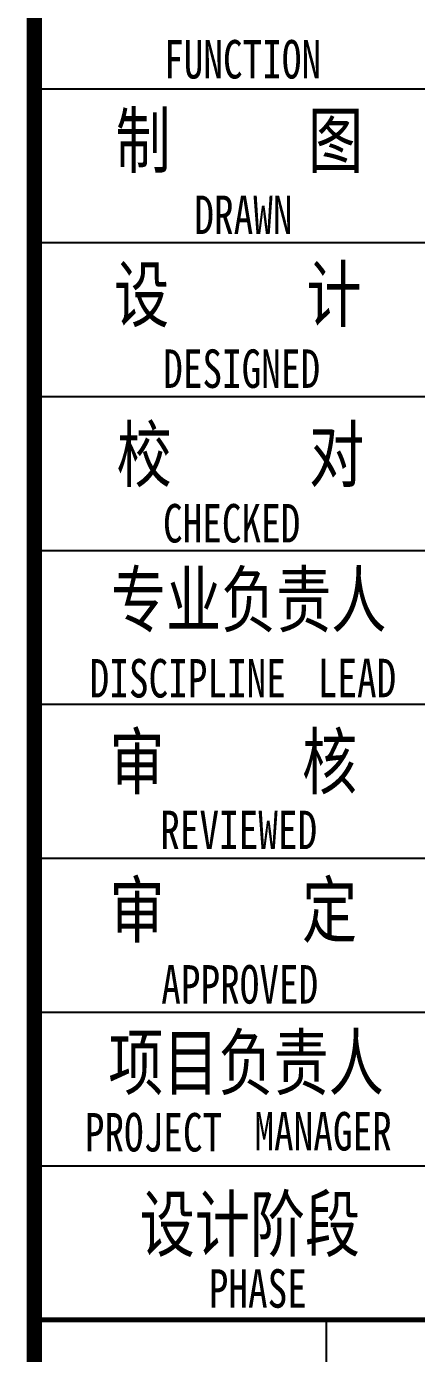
# Model space of a CAD drawing. Extents: x 30064 to 135164, y 17999 to 492668.
# Drawn here: x 126114 to 128649, y 333727 to 342350 of the extents above; entities that cross this region are included whole.
import ezdxf

# ---------------------------------------------------------------- set-up
doc = ezdxf.new("R2010")
doc.units = 0
doc.header["$LTSCALE"] = 1000
doc.header["$MEASUREMENT"] = 0
doc.layers.add('PUB_TITLE', color=7, linetype='Continuous')
doc.styles.add('-宋体', font='', dxfattribs={"width": 0.8})
doc.styles.get('-宋体').set_extended_font_data('SimSun')

msp = doc.modelspace()

# ---------------------------------------------------------------- linework, layer by layer
for p, q in [((126164.2, 322945.5), (126164.2, 380345.5)), ((126164.2, 341945.9), (134164.2, 341945.9)), ((126164.2, 340945.9), (134164.2, 340945.9)), ((126164.2, 339945.9), (134164.2, 339945.9)), ((126164.2, 338945.9), (134164.2, 338945.9)), ((126164.2, 337945.9), (134164.2, 337945.9)), ((126164.2, 336945.9), (134164.2, 336945.9)), ((126164.2, 335945.9), (134164.2, 335945.9)), ((126164.2, 334945.9), (134164.2, 334945.9)), ((128064.2, 327445.9), (128064.2, 333945.9))]:
    msp.add_line(p, q)
at = {"const_width": 34}
msp.add_lwpolyline([(126164.2, 333945.9), (134164.2, 333945.9)], dxfattribs=at)
at = {"layer": 'PUB_TITLE', "const_width": 100}
msp.add_lwpolyline([(126164.2, 380345.5), (134164.2, 380345.5), (134164.2, 322945.9), (126164.2, 322945.9)], close=True, dxfattribs=at)

# ---------------------------------------------------------------- texts
at = {"style": '-宋体', "width": 0.75}
for s, height, p in [('FUNCTION', 250, (127008.4, 342012.6)), ('制     图', 350, (126693.6, 341435.7)), ('DRAWN', 250, (127205.3, 341001.7)), ('设     计', 350, (126683.4, 340434.9)), ('DESIGNED', 250, (127002.5, 340001.9)), ('校     对', 350, (126699.5, 339394.8)), ('CHECKED', 250, (127001.1, 338997.5)), ('专业负责人', 350, (126663.4, 338451.5)), ('DISCIPLINE', 250, (126524.5, 337990.1)), ('LEAD', 250, (128007.1, 337991.6)), ('审     核', 350, (126654.1, 337398.9)), ('REVIEWED', 250, (126983, 337004.5)), ('审     定', 350, (126654.1, 336435.1)), ('APPROVED', 250, (126989.7, 336001)), ('项目负责人', 350, (126645.9, 335444)), ('PROJECT', 250, (126493, 335040)), ('MANAGER', 250, (127595.4, 335046.5)), ('设计阶段', 350, (126850.2, 334394)), ('PHASE', 250, (127298.7, 334024.8))]:
    msp.add_text(s, height=height, dxfattribs=at).set_placement(p)

doc.saveas('drawing.dxf')
